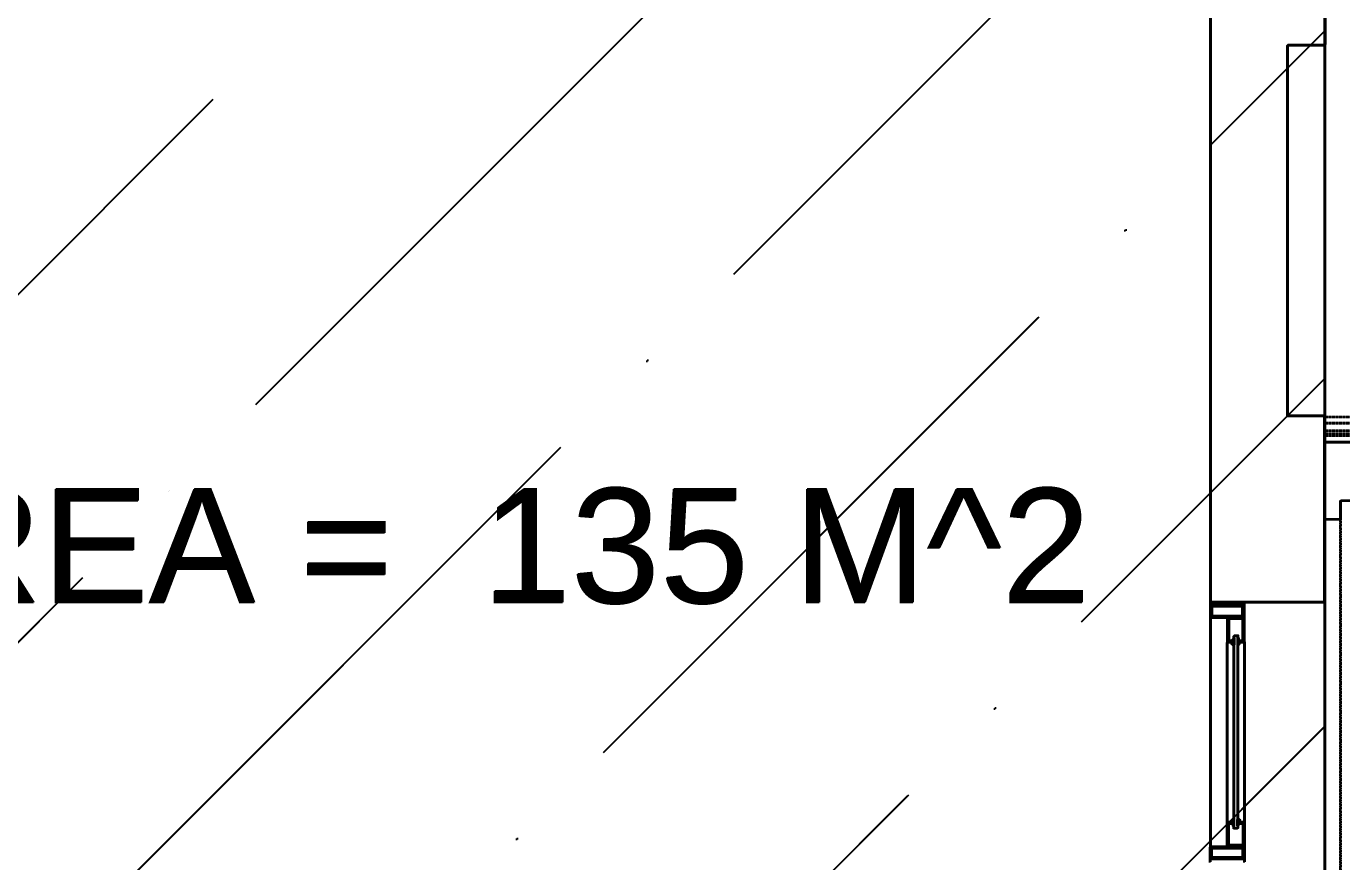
# Model space of a CAD drawing. Header units: inches. Extents: x 4821 to 127877, y 58012 to 433683.
# Drawn here: x 83571 to 87818, y 159021 to 161717 of the extents above; entities that cross this region are included whole.
import ezdxf

# ---------------------------------------------------------------- set-up
doc = ezdxf.new("R2010")
doc.units = ezdxf.units.IN
doc.header["$MEASUREMENT"] = 0
doc.linetypes.add('104-TYPICAL FLOOR$0$HIDDEN', pattern=[0.375, 0.25, -0.125])
for name, color, linetype in [('A-ANNO-SYMB', 130, 'Continuous'), ('A-ELV', 11, 'Continuous'), ('A-LIN-10', 8, 'Continuous'), ('A-WAL-CMU', 7, 'Continuous'), ('A-WALL', 53, 'Continuous'), ('A-WIN', 141, 'Continuous')]:
    doc.layers.add(name, color=color, linetype=linetype)
doc.styles.get("Standard").update_dxf_attribs({"font": 'arial.ttf'})

# ---------------------------------------------------------------- blocks, each defined once
blk = doc.blocks.new('nn win')
for points in [[(1073782.3, -1333384.7, 0.506094), (1073772.7, -1333379.1), (1073772.7, -1333381.8), (1073761.4, -1333381.8), (1073761.4, -1333384.7)], [(1074343.1, -1333384.7, -0.506094), (1074352.7, -1333379.1), (1074352.7, -1333381.8), (1074364, -1333381.8), (1074364, -1333384.7)], [(1073782.3, -1333396.7, -0.506094), (1073772.7, -1333402.3), (1073772.7, -1333399.7), (1073761.4, -1333399.7), (1073761.4, -1333396.7)], [(1074343.1, -1333396.7, 0.506094), (1074352.7, -1333402.3), (1074352.7, -1333399.7), (1074364, -1333399.7), (1074364, -1333396.7)]]:
    blk.add_hatch(color=2).paths.add_polyline_path(points)
at = {"color": 2}
for p, q in [((1073652.7, -1333363.2, -517.5), (1073642.7, -1333363.2, -517.5)), ((1074472.7, -1333363.2, -517.5), (1074482.7, -1333363.2, -517.5)), ((1073642.7, -1333473.2, -517.5), (1073652.7, -1333473.2, -517.5)), ((1074482.7, -1333473.2, -517.5), (1074472.7, -1333473.2, -517.5))]:
    blk.add_line(p, q, dxfattribs=at)
for p, q in [((1074352.7, -1333363.2, 517.5), (1073772.7, -1333363.2, -517.5)), ((1073772.7, -1333418.2, -517.5), (1074352.7, -1333418.2, 517.5)), ((1074432.7, -1333473.2, 703), (1073692.7, -1333473.2, -517.5))]:
    blk.add_line(p, q)
at = {"color": 2, "elevation": 1035}
for points in [[(1073652.7, -1333473.2), (1073692.7, -1333473.2), (1073692.7, -1333363.2), (1073692.7, -1333363.2), (1073692.7, -1333363.2), (1073652.7, -1333363.2)], [(1074472.7, -1333473.2), (1074432.7, -1333473.2), (1074432.7, -1333363.2), (1074432.7, -1333363.2), (1074432.7, -1333363.2), (1074472.7, -1333363.2)]]:
    blk.add_lwpolyline(points, close=True, dxfattribs=at)
at = {"color": 9, "elevation": 1035}
for points in [[(1073657.7, -1333468.2), (1073687.7, -1333468.2), (1073687.7, -1333368.2), (1073657.7, -1333368.2)], [(1074467.7, -1333468.2), (1074437.7, -1333468.2), (1074437.7, -1333368.2), (1074467.7, -1333368.2)]]:
    blk.add_lwpolyline(points, close=True, dxfattribs=at)
at = {"color": 2}
for points, elevation in [([(1073772.7, -1333384.7), (1073772.7, -1333363.2), (1073692.7, -1333363.2), (1073692.7, -1333418.2), (1073772.7, -1333418.2), (1073772.7, -1333396.7)], -517.5), ([(1074352.7, -1333384.7), (1074352.7, -1333363.2), (1074432.7, -1333363.2), (1074432.7, -1333418.2), (1074352.7, -1333418.2), (1074352.7, -1333396.7)], 517.5)]:
    blk.add_lwpolyline(points, dxfattribs=dict(at, elevation=elevation))
at = {"color": 9}
for points, elevation in [([(1073768.2, -1333384.7), (1073768.2, -1333367.7), (1073697.2, -1333367.7), (1073697.2, -1333413.7), (1073768.2, -1333413.7), (1073768.2, -1333396.7)], -517.5), ([(1074357.2, -1333384.7), (1074357.2, -1333367.7), (1074428.2, -1333367.7), (1074428.2, -1333413.7), (1074357.2, -1333413.7), (1074357.2, -1333396.7)], 517.5)]:
    blk.add_lwpolyline(points, dxfattribs=dict(at, elevation=elevation))
at = {"elevation": 1035}
blk.add_lwpolyline([(1073751.4, -1333396.7), (1074374, -1333396.7), (1074374, -1333384.7), (1073751.4, -1333384.7)], close=True, dxfattribs=at)
at = {"color": 2, "elevation": 1035}
for points in [[(1073782.3, -1333384.7, 0.506094), (1073772.7, -1333379.1), (1073772.7, -1333381.8), (1073761.4, -1333381.8), (1073761.4, -1333384.7)], [(1074343.1, -1333384.7, -0.506094), (1074352.7, -1333379.1), (1074352.7, -1333381.8), (1074364, -1333381.8), (1074364, -1333384.7)], [(1073782.3, -1333396.7, -0.506094), (1073772.7, -1333402.3), (1073772.7, -1333399.7), (1073761.4, -1333399.7), (1073761.4, -1333396.7)], [(1074343.1, -1333396.7, 0.506094), (1074352.7, -1333402.3), (1074352.7, -1333399.7), (1074364, -1333399.7), (1074364, -1333396.7)]]:
    blk.add_lwpolyline(points, format="xyb", close=True, dxfattribs=at)
blk = doc.blocks.new('kr')
at = {"layer": 'A-ELV'}
blk.add_line((1023877.5, -1333095), (1020301.6, -1333095, 0), dxfattribs=at)
at = {"layer": 'A-ELV', "elevation": 0}
blk.add_lwpolyline([(1020171.6, -1333095), (1020301.6, -1333095), (1020301.6, -1333145), (1020361.6, -1333145), (1020361.6, -1333195), (1020421.6, -1333195), (1020421.6, -1333245), (1020171.6, -1333245), (1020171.6, -1333095)], dxfattribs=at)
at = {"layer": 'A-ELV'}
blk.add_lwpolyline([(1024007.5, -1333095), (1023877.5, -1333095), (1023877.5, -1333145), (1023817.5, -1333145), (1023817.5, -1333195), (1023757.5, -1333195), (1023757.5, -1333245), (1024007.5, -1333245), (1024007.5, -1333095)], dxfattribs=at)
at = {"layer": 'A-LIN-10', "linetype": '104-TYPICAL FLOOR$0$HIDDEN', "ltscale": 0.4}
for p, q in [((1020091.2, -1332845, 0), (1020091.2, -1333245, 0)), ((1022307.5, -1332845), (1020091.2, -1332845, 0)), ((1022307.5, -1332845), (1024087.8, -1332845)), ((1024087.8, -1332845), (1024087.8, -1333245)), ((1020111.2, -1332895, 0), (1020111.2, -1333245, 0)), ((1022307.5, -1332895), (1020111.2, -1332895, 0)), ((1022307.5, -1332895), (1024067.8, -1332895)), ((1024067.8, -1332895), (1024067.8, -1333245)), ((1022307.5, -1332965), (1020136.2, -1332965, 0)), ((1020136.2, -1332965, 0), (1020136.2, -1333245, 0)), ((1022307.5, -1332965), (1024042.8, -1332965)), ((1024042.8, -1332965), (1024042.8, -1333245)), ((1020136.2, -1333005, 0), (1020136.2, -1333245, 0)), ((1022307.5, -1333005), (1020151.2, -1333005, 0)), ((1020151.2, -1333005, 0), (1020151.2, -1333245, 0)), ((1022307.5, -1333005), (1024027.8, -1333005)), ((1024027.8, -1333005), (1024027.8, -1333245)), ((1024042.8, -1333005), (1024042.8, -1333245)), ((1020146.6, -1333065, 0), (1020146.6, -1333245, 0)), ((1022307.5, -1333065), (1020146.6, -1333065, 0)), ((1022307.5, -1333065), (1024032.5, -1333065)), ((1024032.5, -1333065), (1024032.5, -1333245)), ((1020361.6, -1333145, 0), (1023817.5, -1333145)), ((1023757.5, -1333195), (1020421.6, -1333195, 0))]:
    blk.add_line(p, q, dxfattribs=at)
blk = doc.blocks.new('FIRST SLAB EDGE')
at = {"layer": 'A-WAL-CMU'}
blk.add_line((1195572.3, -1715073.6), (1195572.3, -1717538.5), dxfattribs=at)
at = {"layer": 'A-WAL-CMU', "elevation": 1209.3}
blk.add_lwpolyline([(1195572.3, -1715073.6), (1195942.3, -1715073.6), (1195942.3, -1715741)], dxfattribs=at)
at = {"layer": 'A-WAL-CMU'}
blk.add_lwpolyline([(1195572.3, -1717538.5), (1195942.3, -1717538.5), (1195942.3, -1716938.6), (1195822.3, -1716938.6), (1195822.3, -1715741), (1195942.3, -1715741)], dxfattribs=at)
at = {"layer": 'A-WAL-CMU', "xscale": -1, "rotation": 270}
blk.add_blockref('kr', (2529187.3, -2741029.9, 848.3), dxfattribs=at)
at = {"layer": 'A-WIN', "xscale": -1, "rotation": 270}
blk.add_blockref('nn win', (2529045.5, -2792021.1, 0), dxfattribs=at)

msp = doc.modelspace()

# ---------------------------------------------------------------- hatches: boundary and pattern name
at = {"layer": 'A-WALL'}
h = msp.add_hatch(dxfattribs=at)
h.set_pattern_fill('ANSI36', color=5, scale=250)
h.set_pattern_definition([(45, (-1012683.5, -137256.6), (420.9495, 1543.4815), [1984.375, -396.875, 0, -396.875])])
h.paths.add_polyline_path([(87762.6, 165952.5), (79540.3, 165952.5), (79540.3, 152082.5), (85093.6, 152082.5), (85093.6, 155807.6), (87762.6, 155807.6)])
h = msp.add_hatch(dxfattribs=at)
h.set_pattern_fill('ANSI36', color=5, scale=250)
h.set_pattern_definition([(45, (-1012680.1, -137253.6), (420.9495, 1543.4815), [1984.375, -396.875, 0, -396.875])])
h.paths.add_polyline_path([(87766, 165955.5), (79543.7, 165955.5), (79543.7, 152085.5), (85097, 152085.5), (85097, 155810.6), (87766, 155810.6)])

# ---------------------------------------------------------------- linework, layer by layer
at = {"layer": 'A-WALL', "color": 1, "elevation": 0}
for points in [[(79539.6, 152082.5), (85092.9, 152082.5), (85092.9, 155807.6), (87762, 155807.6), (87762, 165952.5), (79539.6, 165952.5), (79539.6, 152082.5)], [(79543, 152085.5), (85096.3, 152085.5), (85096.3, 155810.6), (87765.4, 155810.6), (87765.4, 165955.5), (79543, 165955.5), (79543, 152085.5)]]:
    msp.add_lwpolyline(points, dxfattribs=at)

# ---------------------------------------------------------------- block references
at = {"layer": 'A-WAL-CMU'}
for p in [(-1108180.4, 1877396.1), (-1108177, 1877399)]:
    msp.add_blockref('FIRST SLAB EDGE', p, dxfattribs=at)

# ---------------------------------------------------------------- texts
at = {"layer": 'A-ANNO-SYMB'}
for p in [(80894.1, 159854.2), (80897.5, 159857.2)]:
    msp.add_text('GROSS AREA =  135 M^ 2', height=369.696, dxfattribs=at).set_placement(p)

doc.saveas('drawing.dxf')
